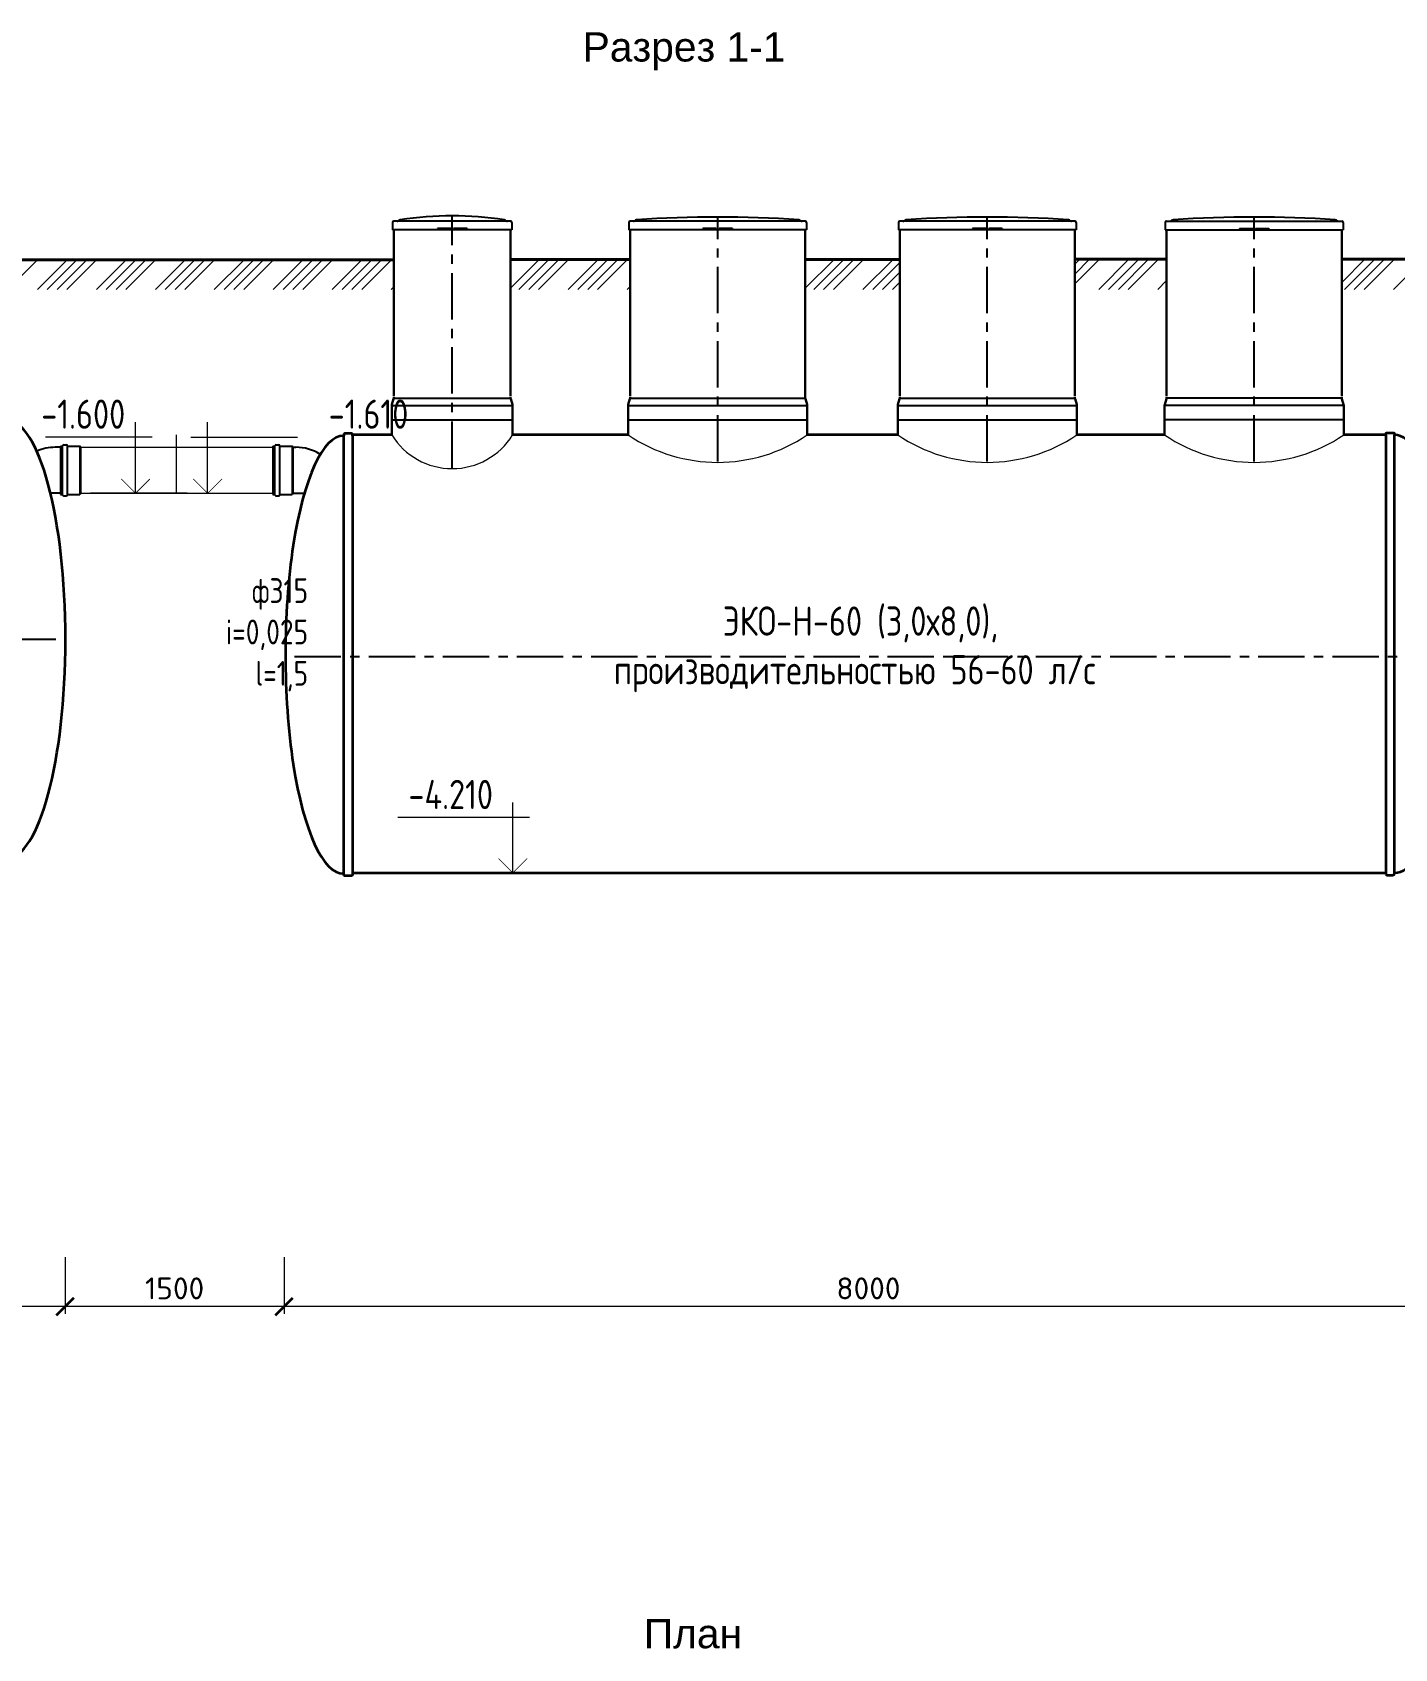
# Model space of a CAD drawing. Header units: millimetres. Extents: x 367046 to 407463, y -39276 to -16508.
# Drawn here: x 381072 to 390409, y -27580 to -16508 of the extents above; entities that cross this region are included whole.
import ezdxf

# ---------------------------------------------------------------- set-up
doc = ezdxf.new("R2010")
doc.units = ezdxf.units.MM
doc.linetypes.add('осевая', pattern=[50.8, 31.75, -6.35, 6.35, -6.35])
doc.layers.add('Mitat', color=1, linetype='Continuous')
doc.layers.add('Системный слой', color=7, linetype='Continuous')
doc.layers.add('эколайн', color=7, linetype='Continuous', lineweight=30)
doc.styles.add('ARTEM Arial', font='simplex.shx')
doc.styles.add('ARTEM GOST', font='GOST_A.TTF')
doc.dimstyles.new('ARTEM', dxfattribs={"dimtxt": 70, "dimasz": 50, "dimexe": 35, "dimexo": 15, "dimgap": 10, "dimtad": 1, "dimdec": 0, "dimtxsty": 'ARTEM Arial', "dimcen": 2.5, "dimclrd": 7, "dimclre": 7, "dimclrt": 7, "dimadec": 0, "dimazin": 0, "dimtfac": 1, "dimtdec": 0, "dimtmove": 0, "dimatfit": 3, "dimfxl": 1, "dimlwd": 15, "dimlwe": 15, "dimarcsym": 0})

# ---------------------------------------------------------------- blocks, each defined once
blk = doc.blocks.new('_ArchTick')
at = {"color": 0, "linetype": 'ByBlock', "const_width": 0.15}
blk.add_lwpolyline([(-0.5, -0.5), (0.5, 0.5)], dxfattribs=at)
blk = doc.blocks.new('*D410')
at = {"color": 7, "lineweight": 15}
for p, q in [((373297, -24901), (373297, -25287)), ((381297, -24914), (381297, -25287)), ((381297, -25237), (373297, -25237))]:
    blk.add_line(p, q, dxfattribs=at)
at = {"layer": 'Defpoints', "color": 0, "lineweight": 20}
for p in [(373297, -24886), (381297, -24899), (373297, -25237)]:
    blk.add_point(p, dxfattribs=at)
at = {"color": 7, "lineweight": 15, "xscale": 120, "yscale": 120, "zscale": 120, "rotation": 180}
blk.add_blockref('_ArchTick', (373297, -25237), dxfattribs=at)
at = {"color": 7, "lineweight": 15, "xscale": 120, "yscale": 120, "zscale": 120}
blk.add_blockref('_ArchTick', (381297, -25237), dxfattribs=at)
at = {"color": 7, "lineweight": 20, "insert": (377297, -25112), "char_height": 150, "attachment_point": 5, "style": 'ARTEM Arial'}
blk.add_mtext('8000', dxfattribs=at)
blk = doc.blocks.new('*D411')
at = {"color": 7, "lineweight": 15}
for p, q in [((381297, -24899), (381297, -25287)), ((382797, -24899), (382797, -25287)), ((382797, -25237), (381297, -25237))]:
    blk.add_line(p, q, dxfattribs=at)
at = {"layer": 'Defpoints', "color": 0, "lineweight": 20}
for p in [(381297, -24884), (382797, -24884), (381297, -25237)]:
    blk.add_point(p, dxfattribs=at)
at = {"color": 7, "lineweight": 15, "xscale": 120, "yscale": 120, "zscale": 120, "rotation": 180}
blk.add_blockref('_ArchTick', (381297, -25237), dxfattribs=at)
at = {"color": 7, "lineweight": 15, "xscale": 120, "yscale": 120, "zscale": 120}
blk.add_blockref('_ArchTick', (382797, -25237), dxfattribs=at)
at = {"color": 7, "lineweight": 20, "insert": (382047, -25112), "char_height": 150, "attachment_point": 5, "style": 'ARTEM Arial'}
blk.add_mtext('1500', dxfattribs=at)
blk = doc.blocks.new('*D431')
at = {"color": 7, "lineweight": 15}
for p, q in [((390807, -24894), (390807, -25287)), ((382797, -24914), (382797, -25287)), ((390807, -25237), (382797, -25237))]:
    blk.add_line(p, q, dxfattribs=at)
at = {"layer": 'Defpoints', "color": 0, "lineweight": 20}
for p in [(382797, -24899), (390807, -24879), (382797, -25237)]:
    blk.add_point(p, dxfattribs=at)
at = {"color": 7, "lineweight": 15, "xscale": 120, "yscale": 120, "zscale": 120, "rotation": 180}
blk.add_blockref('_ArchTick', (382797, -25237), dxfattribs=at)
at = {"color": 7, "lineweight": 15, "xscale": 120, "yscale": 120, "zscale": 120}
blk.add_blockref('_ArchTick', (390807, -25237), dxfattribs=at)
at = {"color": 7, "lineweight": 20, "insert": (386802, -25112), "char_height": 150, "attachment_point": 5, "style": 'ARTEM Arial'}
blk.add_mtext('8000', dxfattribs=at)

msp = doc.modelspace()

# ---------------------------------------------------------------- linework, layer by layer
at = {"color": 1, "linetype": 'осевая', "lineweight": 25, "ltscale": 10}
for p, q in [((383949.7, -19491.1), (383949.7, -17764.5)), ((385769, -19448.2), (385769, -17773.4)), ((387616.8, -19448.2), (387616.8, -17773.4)), ((389445.6, -19448.2), (389445.6, -17773.4)), ((373295.1, -20665.8), (381295.1, -20665.8)), ((390807.2, -20785.8), (382807.2, -20785.8))]:
    msp.add_line(p, q, dxfattribs=at)
at = {"lineweight": 30}
for p, q in [((383549.7, -17860.5), (383549.7, -19000.7)), ((384349.7, -17860.5), (384349.7, -19000.7)), ((385169, -17860.5), (385169, -19000.7)), ((386369, -17860.5), (386369, -19009.6)), ((387016.8, -17860.5), (387016.8, -19000.7)), ((388216.8, -17860.5), (388216.8, -19000.7)), ((388845.6, -17860.5), (388845.6, -19000.7)), ((390045.6, -17860.5), (390045.6, -19000.7)), ((383537, -19056.8), (383548.3, -19019.6)), ((384362.3, -19056.8), (384351, -19019.6)), ((385156.3, -19056.8), (385167.7, -19019.6)), ((386381.7, -19056.8), (386370.3, -19019.6)), ((387004.1, -19056.8), (387015.5, -19019.6)), ((388229.5, -19056.8), (388218.1, -19019.6)), ((388832.9, -19056.8), (388844.3, -19019.6)), ((390058.3, -19056.8), (390046.9, -19019.6)), ((383535.7, -19069.3), (383535.7, -19265.8)), ((384363.7, -19069.3), (384363.7, -19265.8)), ((385155, -19069.3), (385155, -19265.8)), ((386383, -19069.3), (386383, -19265.8)), ((387002.8, -19069.3), (387002.8, -19265.8)), ((388230.8, -19069.3), (388230.8, -19265.8)), ((388831.6, -19069.3), (388831.6, -19265.8)), ((390059.6, -19069.3), (390059.6, -19265.8))]:
    msp.add_line(p, q, dxfattribs=at)
at = {"lineweight": 40}
for p, q in [((383549.7, -18065.8), (380535.7, -18065.8)), ((384349.7, -18063.6), (385169, -18063.6)), ((386369, -18063.2), (387016.8, -18063.2)), ((388216.8, -18062.8), (388845.6, -18062.7)), ((390045.6, -18062.5), (392850.6, -18062))]:
    msp.add_line(p, q, dxfattribs=at)
at = {"lineweight": 20}
for p, q in [((380905, -18269.3), (381108.5, -18065.8)), ((381107.1, -18269.3), (381310.6, -18065.8)), ((381174.4, -18269.3), (381377.9, -18065.8)), ((381241.8, -18269.3), (381445.3, -18065.8)), ((381309.1, -18269.3), (381512.6, -18065.8)), ((381511.2, -18269.3), (381714.7, -18065.8)), ((381578.5, -18269.3), (381782, -18065.8)), ((381645.9, -18269.3), (381849.4, -18065.8)), ((381713.2, -18269.3), (381916.7, -18065.8)), ((381915.3, -18269.3), (382118.8, -18065.8)), ((381982.7, -18269.3), (382186.1, -18065.8)), ((382050, -18269.3), (382253.5, -18065.8)), ((382117.4, -18269.3), (382320.8, -18065.8)), ((382319.4, -18269.3), (382522.9, -18065.8)), ((382386.8, -18269.3), (382590.2, -18065.8)), ((382454.1, -18269.3), (382657.6, -18065.8)), ((382521.5, -18269.3), (382725, -18065.8)), ((382723.5, -18269.3), (382927, -18065.8)), ((382790.9, -18269.3), (382994.4, -18065.8)), ((382858.2, -18269.3), (383061.7, -18065.8)), ((382925.6, -18269.3), (383129.1, -18065.8)), ((383127.6, -18269.3), (383331.1, -18065.8)), ((383195, -18269.3), (383398.5, -18065.8)), ((383262.3, -18269.3), (383465.8, -18065.8)), ((383329.7, -18269.3), (383533.2, -18065.8)), ((384349.7, -18259.6), (384545.7, -18063.6)), ((384407.3, -18269.3), (384613, -18063.6)), ((384474.7, -18269.3), (384680.4, -18063.6)), ((384542, -18269.3), (384747.7, -18063.6)), ((384744.1, -18269.3), (384949.8, -18063.6)), ((384811.4, -18269.3), (385017.1, -18063.6)), ((384878.8, -18269.3), (385084.5, -18063.6)), ((384946.1, -18269.3), (385151.8, -18063.6)), ((386369, -18260.8), (386566.6, -18063.2)), ((386427.9, -18269.3), (386634, -18063.2)), ((386495.2, -18269.3), (386701.3, -18063.2)), ((386562.6, -18269.3), (386768.7, -18063.2)), ((386764.6, -18269.3), (386970.7, -18063.2)), ((386832, -18269.3), (387016.8, -18084.5)), ((386899.3, -18269.3), (387016.8, -18151.8)), ((388216.8, -18096.8), (388250.8, -18062.8)), ((388216.8, -18164.2), (388318.1, -18062.8)), ((388216.8, -18231.5), (388385.5, -18062.8)), ((388381.1, -18269.3), (388587.6, -18062.8)), ((388448.4, -18269.3), (388655, -18062.8)), ((388515.8, -18269.3), (388722.3, -18062.7)), ((388583.1, -18269.3), (388789.7, -18062.7)), ((390045.6, -18221.2), (390204.3, -18062.5)), ((390064.3, -18269.8), (390271.7, -18062.5)), ((390131.7, -18269.8), (390339, -18062.5)), ((390199, -18269.8), (390406.4, -18062.5)), ((390401.1, -18269.8), (390608.4, -18062.5)), ((383531.7, -18269.3), (383549.7, -18251.4)), ((385148.2, -18269.3), (385169, -18248.5)), ((386966.7, -18269.3), (387016.8, -18219.2)), ((388785.2, -18269.3), (388845.6, -18208.9)), ((381401.4, -19350.8), (382720.1, -19350.8)), ((382060.8, -19665.8), (382060.8, -19265.8)), ((381401.4, -19665.8), (382720.1, -19665.8)), ((383267.2, -22271.2), (383267.2, -20421.2))]:
    msp.add_line(p, q, dxfattribs=at)
at = {"lineweight": 25}
for p, q in [((383549.3, -19012.9), (384350, -19012.9)), ((385168.7, -19012.9), (386369.3, -19012.9)), ((387016.5, -19012.9), (388217.1, -19012.9)), ((390045.9, -19012.9), (388845.3, -19012.9)), ((383536, -19063.5), (384363.3, -19063.5)), ((385155.3, -19063.5), (386382.7, -19063.5)), ((387003.1, -19063.5), (388230.5, -19063.5)), ((390059.3, -19063.5), (388831.9, -19063.5)), ((383535.7, -19162.3), (384363.7, -19162.3)), ((385155, -19162.3), (386383, -19162.3)), ((387002.8, -19162.3), (388230.8, -19162.3)), ((390059.6, -19162.3), (388831.6, -19162.3))]:
    msp.add_line(p, q, dxfattribs=at)
at = {"color": 7, "lineweight": 25}
for p, q in [((381265, -19350.8), (381228.8, -19350.8)), ((381265, -19343.1), (381265, -19673.5)), ((381265, -19343.1), (381280, -19343.1)), ((381280, -19675.1), (381280, -19341.5)), ((381288.7, -19332.8), (381304, -19332.8)), ((381312.7, -19675.1), (381312.7, -19341.5)), ((381312.7, -19343.1), (381397, -19343.1)), ((381401.4, -19350.8), (381397, -19343.1)), ((382720.1, -19343.1), (382720.1, -19673.5)), ((382720.1, -19343.1), (382735.1, -19343.1)), ((382735.1, -19675.1), (382735.1, -19341.5)), ((382743.8, -19332.8), (382759.1, -19332.8)), ((382767.8, -19675.1), (382767.8, -19341.5)), ((382767.8, -19343.1), (382852.1, -19343.1)), ((382856.5, -19350.8), (382852.1, -19343.1)), ((382856.5, -19350.8), (382879, -19350.8)), ((381265, -19665.8), (381197.2, -19665.8)), ((381265, -19673.5), (381280, -19673.5)), ((381288.7, -19683.8), (381304, -19683.8)), ((381312.7, -19673.5), (381397, -19673.5)), ((381401.4, -19665.8), (381397, -19673.5)), ((382720.1, -19673.5), (382735.1, -19673.5)), ((382743.8, -19683.8), (382759.1, -19683.8)), ((382767.8, -19673.5), (382852.1, -19673.5)), ((382856.5, -19665.8), (382852.1, -19673.5)), ((382856.5, -19665.8), (382934.9, -19665.8))]:
    msp.add_line(p, q, dxfattribs=at)
at = {"lineweight": 35}
for points in [[(383217.2, -19256.2, 0.4142136), (383207.2, -19266.2), (383207.2, -19271.2)], [(383267.2, -19271.2), (383267.2, -19266.2, 0.4142136), (383257.2, -19256.2), (383217.2, -19256.2)], [(390347.2, -19265.8), (390347.2, -19260.8, -0.4142136), (390357.2, -19250.8), (390397.2, -19250.8)], [(390397.2, -19250.8, -0.4142136), (390407.2, -19260.8), (390407.2, -19265.8)], [(383217.2, -22286.2, -0.4142136), (383207.2, -22276.2), (383207.2, -22271.2)], [(383267.2, -22271.2), (383267.2, -22276.2, -0.4142136), (383257.2, -22286.2), (383217.2, -22286.2)], [(390347.2, -22265.8), (390347.2, -22270.8, 0.4142136), (390357.2, -22280.8), (390397.2, -22280.8)], [(390397.2, -22280.8, 0.4142136), (390407.2, -22270.8), (390407.2, -22265.8)]]:
    msp.add_lwpolyline(points, format="xyb", dxfattribs=at)
for points in [[(383207.2, -22271.2), (383207.2, -19271.2)], [(383535.7, -19265.8), (383267.2, -19265.8)], [(383267.2, -19271.2), (383267.2, -22271.2)], [(385155, -19265.8), (384363.7, -19265.8)], [(387002.8, -19265.8), (386383, -19265.8)], [(388831.6, -19265.8), (388230.8, -19265.8)], [(390347.2, -19265.8), (390059.6, -19265.8)], [(390347.2, -19265.8), (390347.2, -22265.8)], [(390407.2, -22265.8), (390407.2, -19265.8)], [(383267.2, -22265.8), (390347.2, -22265.8)]]:
    msp.add_lwpolyline(points, dxfattribs=at)
at = {"color": 7, "lineweight": 25}
for centre, radius, start, end in [((383571.6, -17787.3), 14.8, 270.0009, 300.58039), ((383600.8, -17825), 33.1, 102.60851, 130.91713), ((383949.7, -20026.1), 2261.6, 80.94278, 99.05722), ((384298.5, -17825), 33.1, 49.08287, 77.39149), ((384327.7, -17787.3), 14.8, 239.41961, 269.9991), ((385191, -17787.3), 14.8, 270.0009, 300.58039), ((385220.2, -17825), 33.1, 102.60851, 130.91713), ((385769, -25776.8), 8003.4, 86.0163, 93.9837), ((386317.8, -17825), 33.1, 49.08287, 77.39149), ((386347, -17787.3), 14.8, 239.41961, 269.9991), ((387038.8, -17787.3), 14.8, 270.0009, 300.58039), ((387068, -17825), 33.1, 102.60851, 130.91713), ((387616.8, -25776.8), 8003.4, 86.0163, 93.9837), ((388165.6, -17825), 33.1, 49.08287, 77.39149), ((388194.8, -17787.3), 14.8, 239.41961, 269.9991), ((388867.6, -17787.3), 14.8, 270.0009, 300.58039), ((388896.8, -17825), 33.1, 102.60851, 130.91713), ((389445.6, -25776.8), 8003.4, 86.0163, 93.9837), ((389994.4, -17825), 33.1, 49.08287, 77.39149), ((390023.6, -17787.3), 14.8, 239.41961, 269.9991), ((381228.8, -19665.8), 315, 90, 113.50776), ((381288.7, -19341.5), 8.7, 90, 180), ((381304, -19341.5), 8.7, 0, 90), ((382743.8, -19341.5), 8.7, 90, 180), ((382759.1, -19341.5), 8.7, 0, 90), ((382879, -19665.8), 315, 58.55218, 90), ((381288.7, -19675.1), 8.7, 180, 270), ((381304, -19675.1), 8.7, 270, 0), ((382743.8, -19675.1), 8.7, 180, 270), ((382759.1, -19675.1), 8.7, 270, 0)]:
    msp.add_arc(centre, radius, start, end, dxfattribs=at)
at = {"lineweight": 30}
for centre, start, end in [((383479.7, -19006.1), 348.82143, 0), ((384419.7, -19006.1), 180, 191.17857), ((385099, -19006.1), 348.82143, 0), ((386439, -19006.1), 180, 191.17857), ((386946.8, -19006.1), 348.82143, 0), ((388286.8, -19006.1), 180, 191.17857), ((388775.6, -19006.1), 348.82143, 0), ((390115.6, -19006.1), 180, 191.17857), ((383605.7, -19070.4), 168.82143, 180), ((384293.7, -19070.4), 0, 11.17857), ((385225, -19070.4), 168.82143, 180), ((386313, -19070.4), 0, 11.17857), ((387072.8, -19070.4), 168.82143, 180), ((388160.8, -19070.4), 0, 11.17857), ((388901.6, -19070.4), 168.82143, 180), ((389989.6, -19070.4), 0, 11.17857)]:
    msp.add_arc(centre, 70, start, end, dxfattribs=at)
at = {"lineweight": 20}
for centre, radius, start, end in [((383949.7, -19009.7), 486.8, 211.74507, 328.25493), ((385769, -18355.5), 1098.1, 236.00143, 303.99857), ((387616.8, -18355.5), 1098.1, 236.00143, 303.99857), ((389445.6, -18355.5), 1098.1, 236.00143, 303.99857)]:
    msp.add_arc(centre, radius, start, end, dxfattribs=at)
at = {"lineweight": 35}
for centre, ratio, start_param, end_param in [((380897.3, -20665.8), 0.2681677, 3.1415927, 6.2831853), ((383207.2, -20771.2), 0.2669997, 0, 3.1415927), ((390407.2, -20765.8), 0.2672071, 3.1415927, 6.2831853)]:
    msp.add_ellipse(centre, major_axis=(0, 1500), ratio=ratio, start_param=start_param, end_param=end_param, dxfattribs=at)
at = {"layer": 'Mitat', "color": 7, "lineweight": 25}
for p, q in [((381397, -19343.1), (381397, -19673.5)), ((381401.4, -19350.8), (381401.4, -19665.8)), ((382852.1, -19343.1), (382852.1, -19673.5)), ((382856.5, -19350.8), (382856.5, -19665.8))]:
    msp.add_line(p, q, dxfattribs=at)
at = {"layer": 'Системный слой', "color": 7, "lineweight": 25}
for p, q in [((383540.3, -17811), (383540.3, -17860.5)), ((384350.1, -17802.1), (383549.2, -17802.1)), ((384359, -17811), (384359, -17860.5)), ((385159.6, -17811), (385159.6, -17860.5)), ((386369.4, -17802.1), (385168.5, -17802.1)), ((386378.3, -17811), (386378.3, -17860.5)), ((387007.4, -17811), (387007.4, -17860.5)), ((388217.2, -17802.1), (387016.3, -17802.1)), ((388226.1, -17811), (388226.1, -17860.5)), ((388836.3, -17811), (388836.3, -17860.5)), ((388845.2, -17802.1), (390046.1, -17802.1)), ((390055, -17811), (390055, -17860.5)), ((383848, -17860.5), (383540.3, -17860.5)), ((383848, -17852.5), (383848, -17860.5)), ((383852.3, -17852.5), (383848, -17852.5)), ((383852.3, -17860.5), (383848, -17860.5)), ((384359, -17860.5), (383851.3, -17860.5)), ((383852.3, -17852.5), (383852.3, -17860.5)), ((383877, -17852.5), (383852.3, -17852.5)), ((383877, -17860.5), (383852.3, -17860.5)), ((383939.8, -17852.5), (383877, -17852.5)), ((383939.8, -17860.5), (383877, -17860.5)), ((383939.8, -17852.5), (383939.8, -17860.5)), ((383959.5, -17860.5), (383939.8, -17860.5)), ((383959.5, -17852.5), (383959.5, -17860.5)), ((384022.3, -17852.5), (383959.5, -17852.5)), ((384022.3, -17860.5), (383959.5, -17860.5)), ((384047, -17852.5), (384022.3, -17852.5)), ((384047, -17860.5), (384022.3, -17860.5)), ((384051.3, -17852.5), (384047, -17852.5)), ((384047, -17852.5), (384047, -17860.5)), ((384051.3, -17860.5), (384047, -17860.5)), ((384051.3, -17852.5), (384051.3, -17860.5)), ((385667.4, -17860.5), (385159.6, -17860.5)), ((385667.4, -17852.5), (385667.4, -17860.5)), ((385671.6, -17852.5), (385667.4, -17852.5)), ((385671.6, -17860.5), (385667.4, -17860.5)), ((385671.6, -17852.5), (385671.6, -17860.5)), ((385696.3, -17852.5), (385671.6, -17852.5)), ((385696.3, -17860.5), (385671.6, -17860.5)), ((385759.1, -17852.5), (385696.3, -17852.5)), ((385759.1, -17860.5), (385696.3, -17860.5)), ((385759.1, -17852.5), (385759.1, -17860.5)), ((385778.9, -17860.5), (385759.1, -17860.5)), ((385778.9, -17852.5), (385778.9, -17860.5)), ((385841.6, -17852.5), (385778.9, -17852.5)), ((385841.6, -17860.5), (385778.9, -17860.5)), ((385866.3, -17852.5), (385841.6, -17852.5)), ((385866.3, -17860.5), (385841.6, -17860.5)), ((385870.6, -17852.5), (385866.3, -17852.5)), ((385866.3, -17852.5), (385866.3, -17860.5)), ((385870.6, -17860.5), (385866.3, -17860.5)), ((385870.6, -17852.5), (385870.6, -17860.5)), ((386378.3, -17860.5), (385870.6, -17860.5)), ((387515.2, -17860.5), (387007.4, -17860.5)), ((387515.2, -17852.5), (387515.2, -17860.5)), ((387519.4, -17852.5), (387515.2, -17852.5)), ((387519.4, -17860.5), (387515.2, -17860.5)), ((387519.4, -17852.5), (387519.4, -17860.5)), ((387544.1, -17852.5), (387519.4, -17852.5)), ((387544.1, -17860.5), (387519.4, -17860.5)), ((387606.9, -17852.5), (387544.1, -17852.5)), ((387606.9, -17860.5), (387544.1, -17860.5)), ((387606.9, -17852.5), (387606.9, -17860.5)), ((387626.7, -17860.5), (387606.9, -17860.5)), ((387626.7, -17852.5), (387626.7, -17860.5)), ((387689.4, -17852.5), (387626.7, -17852.5)), ((387689.4, -17860.5), (387626.7, -17860.5)), ((387714.1, -17852.5), (387689.4, -17852.5)), ((387714.1, -17860.5), (387689.4, -17860.5)), ((387718.4, -17852.5), (387714.1, -17852.5)), ((387714.1, -17852.5), (387714.1, -17860.5)), ((387718.4, -17860.5), (387714.1, -17860.5)), ((387718.4, -17852.5), (387718.4, -17860.5)), ((388226.1, -17860.5), (387718.4, -17860.5)), ((388836.3, -17860.5), (389344, -17860.5)), ((389344, -17852.5), (389348.3, -17852.5)), ((389344, -17852.5), (389344, -17860.5)), ((389344, -17860.5), (389348.3, -17860.5)), ((389348.3, -17852.5), (389373, -17852.5)), ((389348.3, -17852.5), (389348.3, -17860.5)), ((389348.3, -17860.5), (389373, -17860.5)), ((389373, -17852.5), (389435.7, -17852.5)), ((389373, -17860.5), (389435.7, -17860.5)), ((389435.7, -17852.5), (389435.7, -17860.5)), ((389435.7, -17860.5), (389455.5, -17860.5)), ((389455.5, -17852.5), (389455.5, -17860.5)), ((389455.5, -17852.5), (389518.3, -17852.5)), ((389455.5, -17860.5), (389518.3, -17860.5)), ((389518.3, -17852.5), (389542.9, -17852.5)), ((389518.3, -17860.5), (389542.9, -17860.5)), ((389542.9, -17852.5), (389542.9, -17860.5)), ((389542.9, -17852.5), (389547.2, -17852.5)), ((389542.9, -17860.5), (389547.2, -17860.5)), ((389547.2, -17852.5), (389547.2, -17860.5)), ((389547.2, -17860.5), (390055, -17860.5))]:
    msp.add_line(p, q, dxfattribs=at)
for centre, start, end in [((383549.2, -17811), 90, 180), ((384350.1, -17811), 360, 90), ((385168.5, -17811), 90, 180), ((386369.4, -17811), 360, 90), ((387016.3, -17811), 90, 180), ((388217.2, -17811), 360, 90), ((388845.2, -17811), 90, 180), ((390046.1, -17811), 360, 90)]:
    msp.add_arc(centre, 8.9, start, end, dxfattribs=at)
at = {"layer": 'эколайн', "lineweight": 13, "ltscale": 200}
for p, q in [((381779.4, -19282), (381779.4, -19177.3)), ((382273.8, -19282), (382273.8, -19177.3)), ((381779.4, -19282), (381162.5, -19282)), ((381893.7, -19282), (381779.4, -19282)), ((381779.4, -19665.8), (381779.4, -19282)), ((382159.4, -19282), (382273.8, -19282)), ((382273.8, -19665.8), (382273.8, -19282)), ((382273.8, -19282), (382890.6, -19282)), ((382134.2, -19665.8), (381471, -19665.8)), ((384365.6, -21887.4), (384365.6, -21782.7)), ((384365.6, -21887.4), (383576.5, -21887.4)), ((384480, -21887.4), (384365.6, -21887.4)), ((384365.6, -22265.8), (384365.6, -21887.4))]:
    msp.add_line(p, q, dxfattribs=at)
at = {"layer": 'эколайн', "linetype": 'Continuous', "lineweight": 35, "ltscale": 200, "const_width": 5}
for points in [[(381681.2, -19567.6), (381779.4, -19665.8), (381877.6, -19567.6)], [(382175.5, -19567.6), (382273.8, -19665.8), (382372, -19567.6)], [(384267.4, -22167.6), (384365.6, -22265.8), (384463.9, -22167.6)]]:
    msp.add_lwpolyline(points, dxfattribs=at)

# ---------------------------------------------------------------- texts
at = {"color": 7, "lineweight": 25, "char_height": 200, "attachment_point": 3}
for s, insert in [('{\\fArial|b0|i0|c204|p34;Разрез \\fArial|b0|i0|c0|p34;1\\fArial|b0|i0|c204|p34;-\\fArial|b0|i0|c0|p34;1}', (386233.5, -16508)), ('{\\fArial|b0|i0|c204|p34;План}', (385936.4, -27377.2))]:
    msp.add_mtext(s, dxfattribs=dict(at, insert=insert))
at = {"lineweight": 20, "style": 'ARTEM GOST'}
for s, insert, char_height, width, attachment_point in [('\\pi729.31;-1.600', (380404.2, -19023.5), 200, 2065.898, 1), ('-1.610', (383648.9, -19023.5), 200, 2065.898, 3), ('ф315\\Pi=0,025\\Pl=1,5', (382962.4, -20247.2), 170, 1585.181, 3), ('\\pi796.65;ЭКО-Н-60 (3,0х8,0), \\P\\pi49.688;производительностью 56-60 л/с', (385007.6, -20440.8), 200, 3508.954, 1), ('\\pi729.31;-4.210', (382920.5, -21628.9), 200, 2065.898, 1)]:
    msp.add_mtext(s, dxfattribs=dict(at, insert=insert, char_height=char_height, width=width, attachment_point=attachment_point))

# ---------------------------------------------------------------- dimensions: what is measured, and where the dimension line sits
at = {"lineweight": 20}
for base, p1, p2, picture, middle in [((373297.3, -25236.6), (381297.3, -24899.2), (373297.3, -24886.5), '*D410', (377297.3, -25111.6)), ((381297.3, -25236.6), (382797.3, -24884.2), (381297.3, -24884.2), '*D411', (382047.3, -25111.6))]:
    dim = msp.add_linear_dim(base=base, p1=p1, p2=p2, angle=180, dimstyle='ARTEM', override={"dimtxt": 150, "dimasz": 120, "dimexe": 50, "dimgap": 50, "dimblk1": 'ArchTick', "dimblk2": 'ArchTick', "dimsah": 1}, dxfattribs=at)
    dim.commit()
    dim.dimension.update_dxf_attribs({"geometry": picture, "text_midpoint": middle})
dim = msp.add_linear_dim(base=(382797.3, -25236.6), p1=(390807.2, -24878.9), p2=(382797.3, -24899.2), angle=180, text='8000', dimstyle='ARTEM', override={"dimtxt": 150, "dimasz": 120, "dimexe": 50, "dimgap": 50, "dimblk1": 'ArchTick', "dimblk2": 'ArchTick', "dimsah": 1}, dxfattribs=at)
dim.commit()
dim.dimension.update_dxf_attribs({"geometry": '*D431', "text_midpoint": (386802.3, -25111.6)})

doc.saveas('drawing.dxf')
